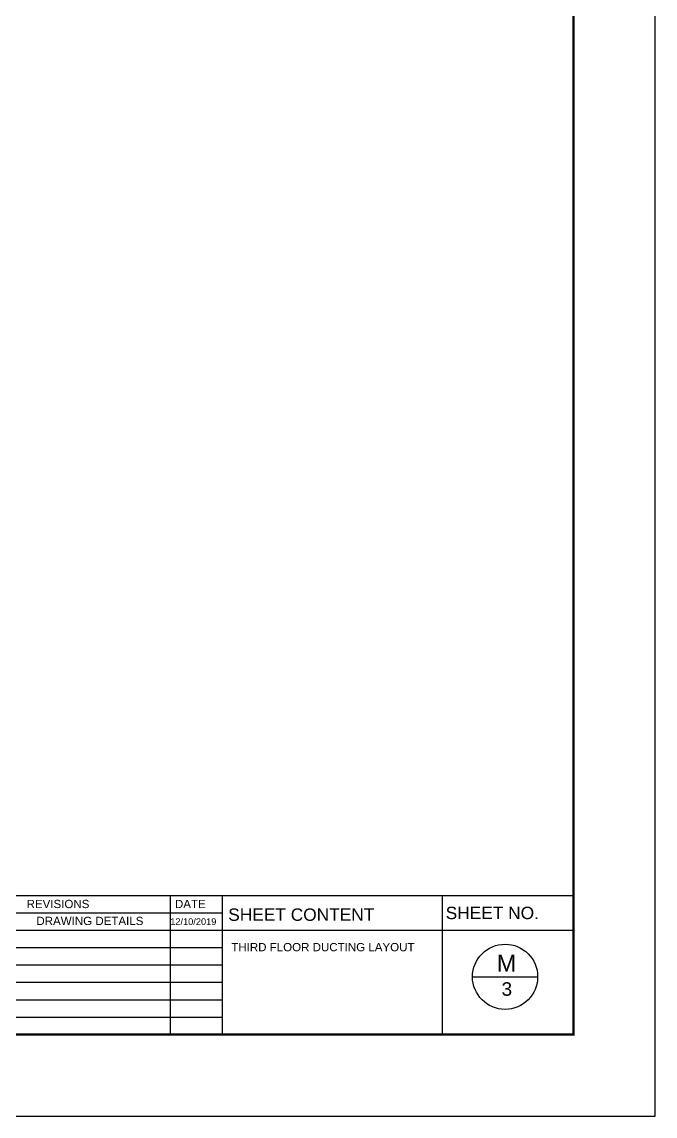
# Model space of a CAD drawing. Header units: millimetres. Extents: x 3 to 421, y 1 to 337.
# Drawn here: x 290.34 to 313.66, y 68.47 to 108.77 of the extents above; entities that cross this region are included whole.
import ezdxf

# ---------------------------------------------------------------- set-up
doc = ezdxf.new("R2010")
doc.units = ezdxf.units.MM
doc.header["$MEASUREMENT"] = 0
doc.layers.add('template', color=7, linetype='Continuous')
doc.styles.add('arial', font='arial.ttf')

msp = doc.modelspace()

# ---------------------------------------------------------------- linework, layer by layer
at = {"layer": 'template'}
for p, q in [((313.659, 68.472), (313.659, 138.867)), ((220.4, 76.6), (310.651, 76.6)), ((295.799, 76.6), (295.799, 71.48)), ((297.72, 76.6), (297.72, 71.48)), ((305.814, 76.6), (305.814, 71.48)), ((236.247, 75.96), (292.817, 75.96)), ((291.059, 75.96), (297.72, 75.96)), ((288.655, 75.32), (299.415, 75.32)), ((296.054, 75.32), (310.651, 75.32)), ((288.655, 74.68), (297.72, 74.68)), ((282.025, 74.04), (292.817, 74.04)), ((291.059, 74.04), (297.72, 74.04)), ((288.655, 73.4), (297.72, 73.4)), ((306.935, 73.604), (309.335, 73.604)), ((282.025, 72.76), (292.817, 72.76)), ((291.059, 72.76), (297.72, 72.76)), ((288.655, 72.12), (297.72, 72.12)), ((214.384, 68.472), (313.659, 68.472))]:
    msp.add_line(p, q, dxfattribs=at)
at = {"layer": 'template', "linetype": 'Continuous', "const_width": 0.0853}
msp.add_lwpolyline([(220.4, 71.48), (310.651, 71.48), (310.651, 135.859), (220.4, 135.859)], close=True, dxfattribs=at)
at = {"layer": 'template'}
msp.add_circle((308.135, 73.604), 1.2, dxfattribs=at)

# ---------------------------------------------------------------- texts
at = {"layer": 'template', "style": 'arial'}
for s, height, p in [('REVISIONS', 0.304, (290.518, 76.133)), ('DATE', 0.304, (295.979, 76.133)), ('SHEET NO.', 0.456, (305.948, 75.727)), ('DRAWING DETAILS', 0.30402, (290.878, 75.509)), ('12/10/2019', 0.2432, (295.805, 75.514)), ('SHEET CONTENT', 0.45603, (297.942, 75.664)), ('THIRD FLOOR DUCTING LAYOUT', 0.30402, (298.053, 74.543)), ('M', 0.624, (307.825, 73.791)), ('3', 0.499, (308.006, 72.904))]:
    msp.add_text(s, height=height, dxfattribs=at).set_placement(p)

doc.saveas('drawing.dxf')
